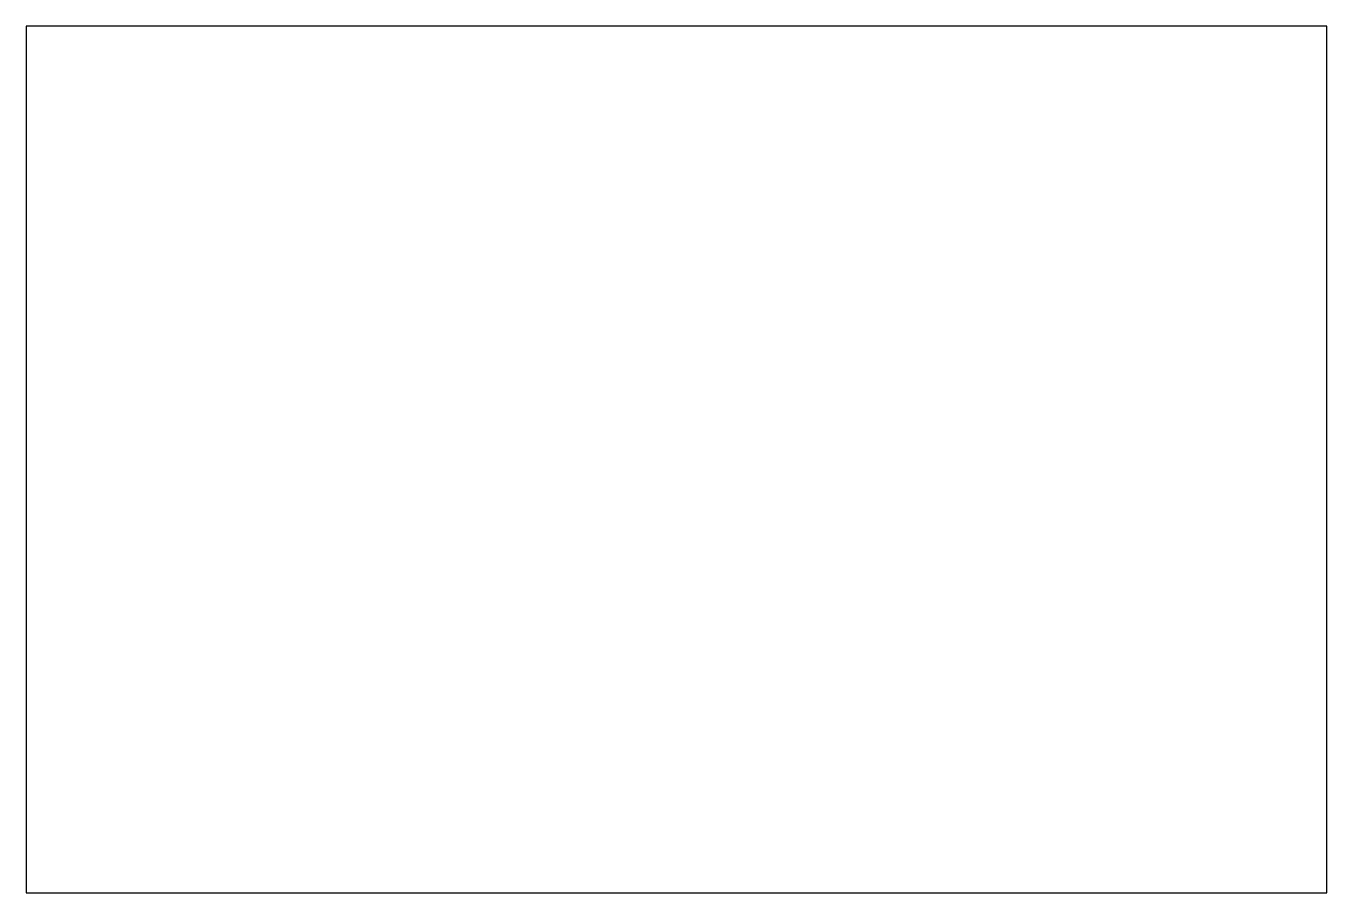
# Model space of a CAD drawing. Extents: x 258 to 645, y -129 to 129.
import ezdxf

# ---------------------------------------------------------------- set-up
doc = ezdxf.new("R2010")
doc.units = 0
doc.layers.get('0').update_dxf_attribs({"linetype": 'CONTINUOUS'})

msp = doc.modelspace()

# ---------------------------------------------------------------- linework, layer by layer
msp.add_lwpolyline([(645, 129), (258, 129), (258, -129), (645, -129)], close=True)

doc.saveas('drawing.dxf')
